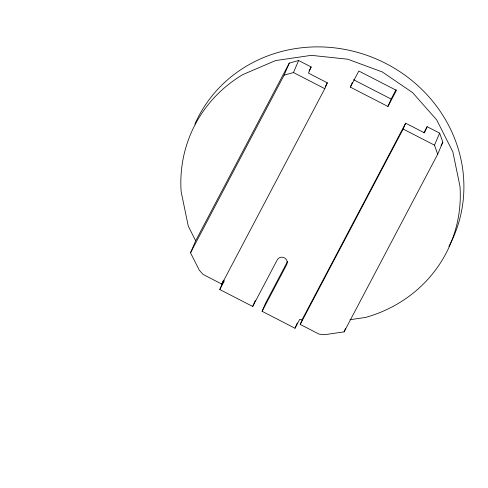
<?xml version="1.0" encoding="UTF-8"?>
<svg xmlns="http://www.w3.org/2000/svg" width="488" height="488" viewBox="0 0 488 488"><rect width="100%" height="100%" fill="white"/><g stroke="black" fill="none" stroke-linecap="round" stroke-linejoin="round"><path stroke-width="0.73" d="M190.509 252.808L195.67 240.779L289.262 63.129L298.619 60.506L311.155 66.954L308.507 73.139L327.314 82.82L324.807 88.67L221.839 284.095L203.032 274.415L199.293 270.175L190.509 252.808L284.108 75.164L289.262 63.129M284.108 75.164L293.459 72.535L298.619 60.506M221.839 284.095L223.51 280.197M302.658 319.786L299.638 319.469L295.008 328.247L262.099 311.307L286.706 264.606A5.289 4.959 23.2 0 0 284.315 257.798A5.289 4.959 23.2 0 0 277.3 259.769L252.699 306.47L219.783 289.53L223.4 281.1M252.699 306.47L255.2 300.632M350.335 87.12L358.82 71.022L396.433 90.378L387.948 106.482L350.335 87.12L352.36 82.399M262.099 311.307L265.716 302.877L287.511 261.513M387.948 106.482L391.132 99.058L396.079 89.67M295.008 328.247L297.235 323.056M300.199 324.422L302.706 318.579L405.656 123.183L424.462 132.864L427.11 126.679L439.645 133.132L442.829 142.215L437.675 154.245L344.095 331.858L324.666 334.707L319.006 334.103L300.199 324.422L403.149 129.033L405.656 123.183M344.095 331.858L345.528 328.515M437.675 154.245L434.491 145.168L439.645 133.132M309.026 70.998L311.155 66.954M325.179 86.864L327.314 82.82M219.783 289.53L224.413 280.752M423.913 132.742L427.11 126.679M441.06 145.577L442.829 142.215M349.994 319.713L365.591 317.432A141.056 132.297 23.2 0 0 459.983 186.349L452.84 151.841L436.675 119.871L412.598 92.61L382.25 71.919L347.7 59.207L311.301 55.345L275.531 60.585L242.829 74.579A141.056 132.297 23.2 0 0 181.139 191.668L188.283 226.17L195.67 240.779M353.519 79.703L391.132 99.058M293.459 72.535L324.807 88.67M403.149 129.033L434.491 145.168M194.895 124.153A141.056 132.297 23.2 0 1 382.287 61.702A141.056 132.297 23.2 0 1 448.85 246.416"/></g></svg>
